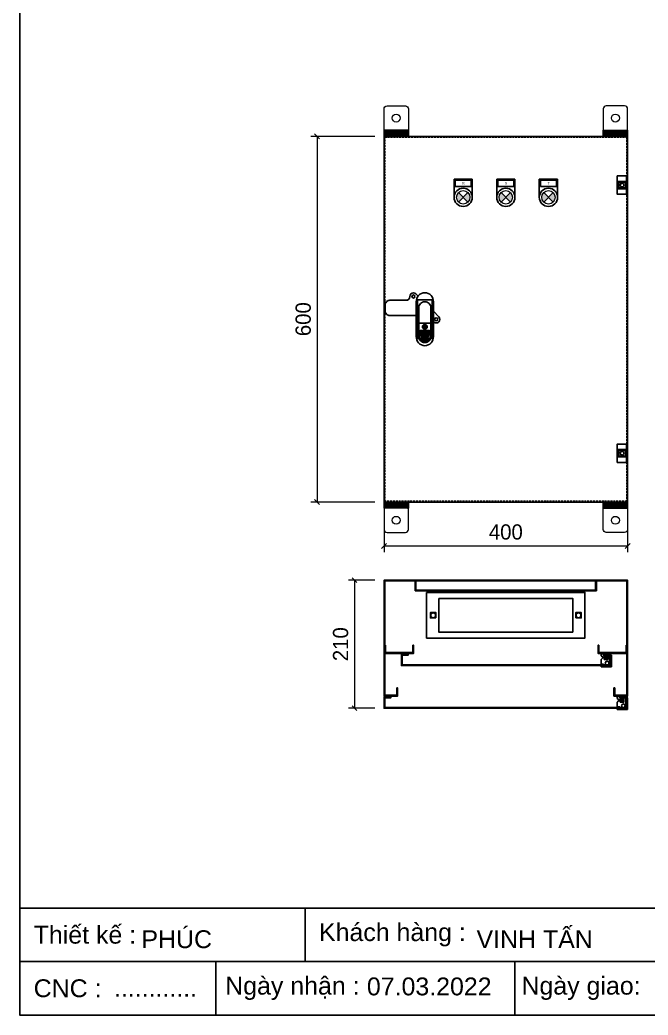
# Model space of a CAD drawing. Header units: millimetres. Extents: x 0 to 4348, y 0 to 3082.
# Drawn here: x 0 to 1032, y 0 to 1633 of the extents above; entities that cross this region are included whole.
import ezdxf
from ezdxf.enums import TextEntityAlignment as Align

# ---------------------------------------------------------------- set-up
doc = ezdxf.new("R2010")
doc.units = ezdxf.units.MM
doc.linetypes.add('HIDDEN2', pattern=[4.7625, 3.175, -1.5875])
doc.layers.add('0 TĂNG CỨNG', color=7, linetype='Continuous', lineweight=15)
doc.layers.add('07', color=5, linetype='Continuous', lineweight=5)
doc.layers.add('01', color=7, linetype='HIDDEN2')
doc.layers.add('DIM', color=253, linetype='Continuous')
doc.styles.add('Arial', font='arial.ttf')
doc.styles.add('Arial-Black', font='txt')
doc.dimstyles.new('Dim-25', dxfattribs={"dimtxt": 25, "dimasz": 8, "dimexe": 10, "dimexo": 15, "dimgap": 10, "dimtad": 1, "dimdec": 0, "dimtxsty": 'Standard', "dimblk": 'OBLIQUE', "dimcen": 10, "dimclrd": 5, "dimclre": 5, "dimclrt": 3, "dimazin": 3, "dimtfac": 1, "dimtdec": 0, "dimtmove": 0, "dimatfit": 3, "dimldrblk": 'OBLIQUE', "dimlwd": 9, "dimlwe": 9})

# ---------------------------------------------------------------- blocks, each defined once
blk = doc.blocks.new('KHUNG CHUẨN')
at = {"color": 7}
for p, q in [((19889.2, -28535.2), (16919.2, -28535.2)), ((17239.2, -28535.2), (17239.2, -28595.2)), ((18939.2, -28595.2), (16919.2, -28595.2)), ((17139.2, -28595.2), (17139.2, -28655.2)), ((17474.2, -28595.2), (17474.2, -28655.2))]:
    blk.add_line(p, q, dxfattribs=at)
blk.add_lwpolyline([(16919.2, -26555.2), (19889.2, -26555.2), (19889.2, -28655.2), (16919.2, -28655.2)], close=True, dxfattribs=at)
at = {"color": 2, "char_height": 20, "attachment_point": 4, "style": 'Arial'}
for s, insert, width in [('  Thiết kế :', (16919.2, -28565.2), 917.634), ('  Khách hàng :', (17239.2, -28565.2), 917.634), ('  CNC :', (16919.2, -28625.2), 917.634), ('  Ngày nhận :', (17134, -28625.2), 556.651), ('  Ngày giao:', (17466.3, -28625.2), 556.651)]:
    blk.add_mtext(s, dxfattribs=dict(at, insert=insert, width=width))
at = {"color": 3, "style": 'Arial'}
for tag, p in [('#01', (17055.6, -28580.1)), ('#02', (17431.4, -28580.1)), ('#03', (18030.6, -28580.1)), ('#08', (18751.7, -28580.1)), ('#10', (19064.8, -28580.1)), ('#11', (19060.3, -28625.7)), ('#12', (19806.5, -28628.9)), ('#04', (17024.8, -28634.6)), ('#05', (17308.5, -28633)), ('#06', (17632.7, -28633.7)), ('#07', (18002, -28634.7)), ('#09', (18753.8, -28632.6))]:
    blk.add_attdef(tag, p, '', height=20, dxfattribs=at)
blk = doc.blocks.new('HL003-2-2')
at = {"color": 1}
for p, q in [((15, 21), (15, 12)), ((15, -9), (15, 0)), ((16, 12), (17, 12)), ((16, 0), (17, 0))]:
    blk.add_line(p, q, dxfattribs=at)
blk.add_lwpolyline([(17, 0), (17, -9), (0, -9), (0, 21), (17, 21), (17, 12)], dxfattribs=at)
blk.add_lwpolyline([(0, 12), (16, 12), (16, 0), (0, 0)], close=True, dxfattribs=at)
blk.add_circle((8, 6), 3, dxfattribs=at)
blk = doc.blocks.new('AB301-3-1')
at = {"linetype": 'Continuous'}
h = blk.add_hatch(dxfattribs=at)
h.set_pattern_fill('ACAD_ISO09W100', color=1, scale=0.2)
h.set_pattern_definition([(0, (-368.0181, 431.8814), (0, 1), [4.8, -0.6, 1.2, -0.6, 1.2, -0.6])])
h.paths.add_polyline_path([(-4.1, -55, 0.118404), (0, -56, 0.118404), (4.1, -55), (7, -38.5), (-7, -38.5)])
at = {"color": 1, "linetype": 'Continuous'}
for p, q in [((-10, -25), (10, -25)), ((-7, -38.5), (7, -38.5)), ((-7, -38.5), (-4.1, -55)), ((7, -38.5), (4.1, -55))]:
    blk.add_line(p, q, dxfattribs=at)
for points in [[(-14, -12.5), (-57.5, -12.5, -0.414214), (-65, -5), (-65, 5, -0.414214), (-57.5, 12.5), (-30.7, 12.5, 0.414214), (-24.7, 18.5), (-24.7, 18.7)], [(-24.7, 18.7, -0.198912), (-23, 23), (-23, 23, -0.414214), (-14.5, 23), (-11, 19.5)], [(14, -5.5), (23, -14.5, -0.414214), (23, -23), (23, -23, -0.451305), (14, -22.4, -0.381561)]]:
    blk.add_lwpolyline(points, format="xyb", dxfattribs=at)
for points in [[(0, 25), (0, 25, -0.428242), (14, 10), (14, -47, -0.428242), (0, -62), (0, -62, -0.428242), (-14, -47), (-14, 10, -0.428242)], [(0, 10, -0.414214), (10, 0), (10, -47, -0.414214), (0, -57, -0.414214), (-10, -47), (-10, 0, -0.414214)], [(9, -39), (9, -47, -0.414214), (0, -56, -0.414214), (-9, -47), (-9, -39, -0.414214), (-7, -37), (7, -37, -0.414214)]]:
    blk.add_lwpolyline(points, format="xyb", close=True, dxfattribs=at)
blk.add_lwpolyline([(-1, -28), (1, -28), (1, -34), (-1, -34)], close=True, dxfattribs=at)
for centre, radius in [((-18.7, 18.7), 2.5), ((18.7, -18.7), 2.5), ((0, -31), 4)]:
    blk.add_circle(centre, radius, dxfattribs=at)
blk = doc.blocks.new('*D4')
at = {"color": 0, "linetype": 'ByBlock', "lineweight": -2}
for p, q in [((492, 1437.9), (484, 1445.9)), ((484, 845.9), (492, 837.9))]:
    blk.add_line(p, q, dxfattribs=at)
at = {"layer": 'Defpoints', "color": 0, "transparency": 16777216}
for p in [(597.9, 1441.9), (488, 841.9), (597.9, 841.9)]:
    blk.add_point(p, dxfattribs=at)
at = {"layer": 'DIM', "color": 5, "lineweight": 9, "transparency": 16777216}
for p, q in [((582.9, 1441.9), (478, 1441.9)), ((488, 1441.9), (488, 841.9)), ((582.9, 841.9), (478, 841.9))]:
    blk.add_line(p, q, dxfattribs=at)
at = {"layer": 'DIM', "color": 3, "transparency": 16777216, "insert": (465.3, 1141.9), "char_height": 25, "attachment_point": 5, "rotation": 90}
blk.add_mtext('600', dxfattribs=at)
blk = doc.blocks.new('_Oblique')
at = {"color": 0, "linetype": 'ByBlock', "lineweight": -2}
blk.add_line((-0.5, -0.5), (0.5, 0.5), dxfattribs=at)
blk = doc.blocks.new('*D5')
at = {"color": 0, "linetype": 'ByBlock', "lineweight": -2}
for p, q in [((601.9, 773.8), (593.9, 765.8)), ((993.9, 765.8), (1001.9, 773.8))]:
    blk.add_line(p, q, dxfattribs=at)
at = {"layer": 'Defpoints', "color": 0, "transparency": 16777216}
for p in [(597.9, 841.9), (997.9, 841.9), (997.9, 769.8)]:
    blk.add_point(p, dxfattribs=at)
at = {"layer": 'DIM', "color": 5, "lineweight": 9, "transparency": 16777216}
for p, q in [((597.9, 826.9), (597.9, 759.8)), ((997.9, 826.9), (997.9, 759.8)), ((597.9, 769.8), (997.9, 769.8))]:
    blk.add_line(p, q, dxfattribs=at)
at = {"layer": 'DIM', "color": 3, "transparency": 16777216, "insert": (797.9, 792.6), "char_height": 25, "attachment_point": 5}
blk.add_mtext('400', dxfattribs=at)
blk = doc.blocks.new('Den XANH')
h = blk.add_hatch(color=5)
h.paths.add_polyline_path([(15, 15), (22.8, 7.2, 0.198912), (26, 15, 0.198912), (22.8, 22.8)])
h.paths.add_polyline_path([(15, 15), (7.2, 22.8, 0.198912), (4, 15, 0.198912), (7.2, 7.2)])
at = {"color": 7}
for p, q in [((0, 45), (30, 45)), ((0, 45), (0, 15)), ((30, 15), (30, 45))]:
    blk.add_line(p, q, dxfattribs=at)
blk.add_lwpolyline([(2, 43), (28, 43), (28, 33), (2, 33)], close=True, dxfattribs=at)
blk.add_circle((15, 15), 15, dxfattribs=at)
at = {"layer": '07', "color": 5, "linetype": 'Continuous', "lineweight": 5, "ltscale": 3}
for p, q in [((22.8, 22.8), (7.2, 7.2)), ((7.2, 22.8), (22.8, 7.2))]:
    blk.add_line(p, q, dxfattribs=at)
blk.add_circle((15, 15), 11, dxfattribs=at)
at = {"layer": '01', "color": 2, "linetype": 'Continuous', "lineweight": 5, "style": 'Arial-Black'}
blk.add_attdef('T-SP', text='', height=2.4, dxfattribs=at).set_placement((15.2, 36), align=Align.CENTER)
blk = doc.blocks.new('Den DO')
h = blk.add_hatch(color=1)
h.paths.add_polyline_path([(7.2, 7.2), (15, 15), (7.2, 22.8, 0.198912), (4, 15, 0.198912)])
h.paths.add_polyline_path([(26, 15, 0.198912), (22.8, 22.8), (15, 15), (22.8, 7.2, 0.198912)])
at = {"color": 7}
for p, q in [((0, 45), (30, 45)), ((0, 45), (0, 15)), ((30, 15), (30, 45))]:
    blk.add_line(p, q, dxfattribs=at)
blk.add_lwpolyline([(2, 43), (28, 43), (28, 33), (2, 33)], close=True, dxfattribs=at)
blk.add_circle((15, 15), 15, dxfattribs=at)
at = {"layer": '07', "color": 1, "linetype": 'Continuous', "lineweight": 5, "ltscale": 3}
for p, q in [((22.8, 22.8), (7.2, 7.2)), ((7.2, 22.8), (22.8, 7.2))]:
    blk.add_line(p, q, dxfattribs=at)
blk.add_circle((15, 15), 11, dxfattribs=at)
at = {"layer": '01', "color": 2, "linetype": 'Continuous', "lineweight": 5, "style": 'Arial-Black'}
blk.add_attdef('T-SP', text='', height=2.4, dxfattribs=at).set_placement((15.2, 36), align=Align.CENTER)
blk = doc.blocks.new('Den VANG')
h = blk.add_hatch(color=2)
h.paths.add_polyline_path([(22.8, 7.2, 0.198912), (26, 15, 0.198912), (22.8, 22.8), (15, 15)])
h.paths.add_polyline_path([(7.2, 7.2), (15, 15), (7.2, 22.8, 0.198912), (4, 15, 0.198912)])
at = {"color": 7}
for p, q in [((0, 45), (30, 45)), ((0, 45), (0, 15)), ((30, 15), (30, 45))]:
    blk.add_line(p, q, dxfattribs=at)
blk.add_lwpolyline([(2, 43), (28, 43), (28, 33), (2, 33)], close=True, dxfattribs=at)
blk.add_circle((15, 15), 15, dxfattribs=at)
at = {"layer": '07', "color": 2, "linetype": 'Continuous', "lineweight": 5, "ltscale": 3}
for p, q in [((22.8, 22.8), (7.2, 7.2)), ((7.2, 22.8), (22.8, 7.2))]:
    blk.add_line(p, q, dxfattribs=at)
blk.add_circle((15, 15), 11, dxfattribs=at)
at = {"layer": '01', "color": 2, "linetype": 'Continuous', "lineweight": 5, "style": 'Arial-Black'}
blk.add_attdef('T-SP', text='', height=2.4, dxfattribs=at).set_placement((15.2, 36), align=Align.CENTER)
blk = doc.blocks.new('HL003-2-3')
h = blk.add_hatch()
h.set_pattern_fill('ANSI31', color=2, scale=0.5, style=0)
h.set_pattern_definition([(45, (8435.407, 86016.9664), (-1.122532015, 1.122532015), [])])
h.paths.add_polyline_path([(11, 10), (5, 10), (5, 0), (11, 0)])
at = {"color": 1}
for p, q in [((0, 22), (17, 22)), ((0, 20), (0, 22)), ((0, 20), (15, 20)), ((4, 18), (0, 18)), ((0, 10), (0, 18)), ((4, 20), (4, 18)), ((15, 20), (15, 3)), ((17, 22), (17, 3)), ((0, 10), (8, 3)), ((0, 4), (3.4, 7)), ((0, 0), (0, 4)), ((16, 0), (0, 0)), ((17, 3), (8, 3)), ((16, 3), (16, 0))]:
    blk.add_line(p, q, dxfattribs=at)
at = {"color": 2}
blk.add_lwpolyline([(5, 10), (11, 10), (11, 0), (5, 0)], close=True, dxfattribs=at)
at = {"color": 1}
blk.add_circle((10, 16), 3, dxfattribs=at)
blk.add_circle((10, 16), 3, dxfattribs=at)
blk = doc.blocks.new('*D7')
at = {"color": 5, "lineweight": 9, "ltscale": 3, "transparency": 16777216}
for p, q in [((582.9, 713.6), (539.5, 713.6)), ((549.5, 713.6), (549.5, 503.6)), ((582.9, 503.6), (539.5, 503.6))]:
    blk.add_line(p, q, dxfattribs=at)
at = {"color": 0, "linetype": 'ByBlock', "lineweight": -2}
for p, q in [((553.5, 709.6), (545.5, 717.6)), ((545.5, 507.6), (553.5, 499.6))]:
    blk.add_line(p, q, dxfattribs=at)
at = {"layer": 'Defpoints', "color": 0, "ltscale": 3, "transparency": 16777216}
for p in [(597.9, 713.6), (549.5, 503.6), (597.9, 503.6)]:
    blk.add_point(p, dxfattribs=at)
at = {"color": 3, "ltscale": 3, "transparency": 16777216, "insert": (526.7, 608.6), "char_height": 25, "attachment_point": 5, "rotation": 90}
blk.add_mtext('210', dxfattribs=at)

msp = doc.modelspace()

# ---------------------------------------------------------------- hatches: boundary and pattern name
at = {"layer": '0 TĂNG CỨNG'}
h = msp.add_hatch(dxfattribs=at)
h.set_pattern_fill('JIS_WOOD', color=256, style=0)
h.set_pattern_definition([(135, (159116.48274, -22527.60094), (0.4999999992, 0.4999999992), [])])
h.paths.add_polyline_path([(637.9, 1451.9), (597.9, 1451.9), (597.9, 1441.9), (637.9, 1441.9)])
h = msp.add_hatch(dxfattribs=at)
h.set_pattern_fill('JIS_WOOD', color=256, style=0)
h.set_pattern_definition([(45, (53818.7138, -22527.60094), (-0.499999999, 0.499999999), [])])
h.paths.add_polyline_path([(957.9, 1451.9), (997.9, 1451.9), (997.9, 1441.9), (957.9, 1441.9)])
h = msp.add_hatch(dxfattribs=at)
h.set_pattern_fill('JIS_WOOD', color=256, style=0)
h.set_pattern_definition([(225, (159116.48274, -57873.77544), (0.4999999992, -0.4999999992), [])])
h.paths.add_polyline_path([(637.9, 831.9), (597.9, 831.9), (597.9, 841.9), (637.9, 841.9)])
h = msp.add_hatch(dxfattribs=at)
h.set_pattern_fill('JIS_WOOD', color=256, style=0)
h.set_pattern_definition([(315, (53818.7138, -57873.77544), (-0.499999999, -0.499999999), [])])
h.paths.add_polyline_path([(957.9, 831.9), (997.9, 831.9), (997.9, 841.9), (957.9, 841.9)])

# ---------------------------------------------------------------- linework, layer by layer
at = {"color": 7}
for points in [[(597.9, 1441.9), (997.9, 1441.9), (997.9, 841.9), (597.9, 841.9)], [(976.7, 536.8), (976.7, 524.8), (996.7, 524.8), (996.7, 712.4), (599.1, 712.4), (599.1, 524.8), (619.1, 524.8), (619.1, 536.8), (620.3, 536.8), (620.3, 523.6), (597.9, 523.6), (597.9, 713.6), (997.9, 713.6), (997.9, 523.6), (975.5, 523.6), (975.5, 536.8)], [(667.9, 693.6), (927.9, 693.6), (927.9, 618.6), (667.9, 618.6)], [(984.7, 520.8), (994.7, 520.8), (994.7, 504.8), (599.1, 504.8), (599.1, 520.8), (609.1, 520.8), (609.1, 522), (597.9, 522), (597.9, 503.6), (995.9, 503.6), (995.9, 522), (984.7, 522)]]:
    msp.add_lwpolyline(points, close=True, dxfattribs=at)
at = {"color": 7, "linetype": 'HIDDEN2'}
msp.add_lwpolyline([(599.1, 1440.7), (996.7, 1440.7), (996.7, 843.1), (599.1, 843.1)], close=True, dxfattribs=at)
at = {"color": 2}
for points in [[(994.4, 1366.4), (983.4, 1366.4), (983.4, 1357.4), (994.4, 1357.4)], [(994.4, 917.4), (983.4, 917.4), (983.4, 926.4), (994.4, 926.4)], [(687.9, 683.6), (907.9, 683.6), (907.9, 628.6), (687.9, 628.6)], [(683.2, 651.6), (674.2, 651.6), (674.2, 660.6), (683.2, 660.6)], [(912.7, 651.6), (921.7, 651.6), (921.7, 660.6), (912.7, 660.6)]]:
    msp.add_lwpolyline(points, close=True, dxfattribs=at)
at = {"color": 2, "linetype": 'Continuous'}
msp.add_lwpolyline([(652.9, 1173.6), (676.9, 1173.6), (676.9, 1110.1), (652.9, 1110.1)], close=True, dxfattribs=at)
at = {"color": 1}
msp.add_lwpolyline([(650.4, 712.4), (650.4, 697.4), (945.4, 697.4), (945.4, 712.4), (946.6, 712.4), (946.6, 696.2), (649.2, 696.2), (649.2, 712.4)], close=True, dxfattribs=at)
at = {"color": 3}
for points in [[(600.3, 606.8), (600.3, 594.8), (645.3, 594.8), (645.3, 606.8), (646.5, 606.8), (646.5, 593.6), (599.1, 593.6), (599.1, 606.8)], [(995.5, 606.8), (995.5, 594.8), (950.5, 594.8), (950.5, 606.8), (949.3, 606.8), (949.3, 593.6), (996.7, 593.6), (996.7, 606.8)]]:
    msp.add_lwpolyline(points, close=True, dxfattribs=at)
at = {"color": 6}
msp.add_lwpolyline([(958, 590.8), (968, 590.8), (968, 574.8), (627.8, 574.8), (627.8, 590.8), (637.8, 590.8), (637.8, 592), (626.6, 592), (626.6, 573.6), (969.2, 573.6), (969.2, 592), (958, 592)], close=True, dxfattribs=at)
at = {"color": 7}
for centre in [(678.7, 656.1), (917.2, 656.1)]:
    msp.add_circle(centre, 4, dxfattribs=at)
at = {"layer": '0 TĂNG CỨNG'}
for p, q in [((637.9, 1451.9), (597.9, 1451.9)), ((957.9, 1451.9), (997.9, 1451.9)), ((637.9, 831.9), (597.9, 831.9)), ((957.9, 831.9), (997.9, 831.9))]:
    msp.add_line(p, q, dxfattribs=at)
for points in [[(637.9, 1441.9), (597.9, 1441.9), (597.9, 1486.9, -0.414214), (602.9, 1491.9), (632.9, 1491.9, -0.414214), (637.9, 1486.9)], [(957.9, 1441.9), (997.9, 1441.9), (997.9, 1486.9, 0.414214), (992.9, 1491.9), (962.9, 1491.9, 0.414214), (957.9, 1486.9)], [(637.9, 841.9), (597.9, 841.9), (597.9, 796.9, 0.414214), (602.9, 791.9), (632.9, 791.9, 0.414214), (637.9, 796.9)], [(957.9, 841.9), (997.9, 841.9), (997.9, 796.9, -0.414214), (992.9, 791.9), (962.9, 791.9, -0.414214), (957.9, 796.9)]]:
    msp.add_lwpolyline(points, format="xyb", close=True, dxfattribs=at)
for points in [[(637.9, 1451.9), (597.9, 1451.9), (597.9, 1441.9), (637.9, 1441.9)], [(957.9, 1451.9), (997.9, 1451.9), (997.9, 1441.9), (957.9, 1441.9)], [(637.9, 831.9), (597.9, 831.9), (597.9, 841.9), (637.9, 841.9)], [(957.9, 831.9), (997.9, 831.9), (997.9, 841.9), (957.9, 841.9)]]:
    msp.add_lwpolyline(points, close=True, dxfattribs=at)
for centre in [(617.9, 1471.9), (977.9, 1471.9), (617.9, 811.9), (977.9, 811.9)]:
    msp.add_circle(centre, 6.5, dxfattribs=at)

# ---------------------------------------------------------------- block references
at = {"color": 3}
ref = msp.add_blockref('KHUNG CHUẨN', (-24771.5, 41954), dxfattribs=dict(at, xscale=1.46410000000651, yscale=1.46410000000651, zscale=1.46410000000651))
ref.add_attrib('#02', 'VINH TẤN', (749.8, 109.9), dxfattribs={"color": 3, "height": 29.28, "style": 'Arial'})
ref.add_attrib('#05', '07.03.2022', (569.8, 32.4), dxfattribs={"color": 3, "height": 29.28, "style": 'Arial'})
ref.add_attrib('#01', 'PHÚC', (199.6, 109.9), dxfattribs={"color": 3, "height": 29.28, "style": 'Arial'})
ref.add_attrib('#04', '............', (154.5, 30.1), dxfattribs={"color": 3, "height": 29.282, "style": 'Arial'})
at = {"color": 7}
ref = msp.add_blockref('Den DO', (712.9, 1326.9), dxfattribs=at)
ref.add_attrib('T-SP', 'R', dxfattribs={"layer": '01', "color": 2, "linetype": 'Continuous', "lineweight": 5, "height": 4, "style": 'Arial'}).set_placement((728.1, 1362.9), align=Align.CENTER)
ref = msp.add_blockref('Den VANG', (782.9, 1326.9), dxfattribs=at)
ref.add_attrib('T-SP', 'S', dxfattribs={"layer": '01', "color": 2, "linetype": 'Continuous', "lineweight": 5, "height": 4, "style": 'Arial'}).set_placement((798.1, 1362.9), align=Align.CENTER)
ref = msp.add_blockref('Den XANH', (852.9, 1326.9), dxfattribs=at)
ref.add_attrib('T-SP', 'T', dxfattribs={"layer": '01', "color": 2, "linetype": 'Continuous', "lineweight": 5, "height": 4, "style": 'Arial'}).set_placement((868.1, 1362.9), align=Align.CENTER)
for name, p in [('HL003-2-2', (980.9, 1355.9)), ('AB301-3-1', (664.9, 1160.4))]:
    msp.add_blockref(name, p, dxfattribs=at)
at = {"color": 7, "xscale": -1, "rotation": 180}
for name, p in [('HL003-2-2', (980.9, 927.9)), ('HL003-2-3', (954.2, 593.6)), ('HL003-2-3', (980.9, 523.6))]:
    msp.add_blockref(name, p, dxfattribs=at)

# ---------------------------------------------------------------- dimensions: what is measured, and where the dimension line sits
at = {"color": 2, "ltscale": 3}
dim = msp.add_linear_dim(base=(549.5, 503.6), p1=(597.9, 713.6), p2=(597.9, 503.6), angle=90, dimstyle='Dim-25', dxfattribs=at)
dim.commit()
dim.dimension.update_dxf_attribs({"geometry": '*D7', "text_midpoint": (526.7, 608.6)})
at = {"layer": 'DIM', "color": 7}
dim = msp.add_linear_dim(base=(488, 841.9), p1=(597.9, 1441.9), p2=(597.9, 841.9), angle=90, dimstyle='Dim-25', dxfattribs=at)
dim.commit()
dim.dimension.update_dxf_attribs({"geometry": '*D4', "text_midpoint": (465.3, 1141.9)})
dim = msp.add_linear_dim(base=(997.9, 769.8), p1=(597.9, 841.9), p2=(997.9, 841.9), dimstyle='Dim-25', dxfattribs=at)
dim.commit()
dim.dimension.update_dxf_attribs({"geometry": '*D5', "text_midpoint": (797.9, 792.6)})

doc.saveas('drawing.dxf')
